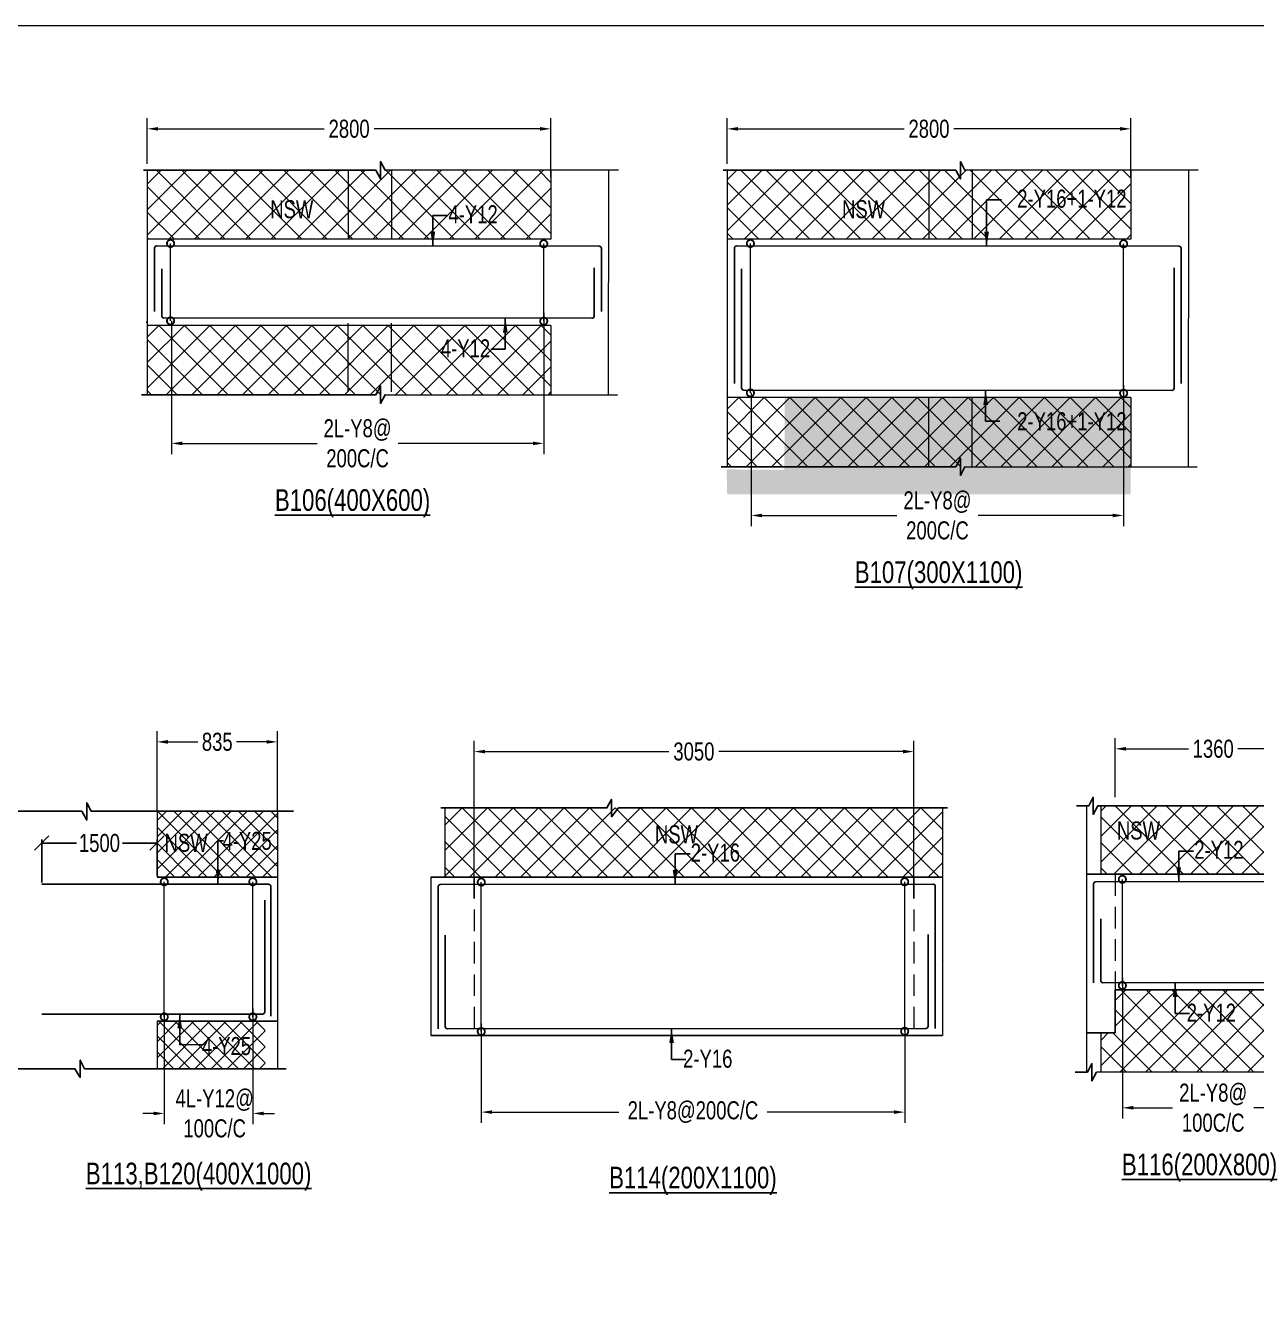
# Model space of a CAD drawing. Header units: millimetres. Extents: x -9667 to 132562, y -132456 to -91255.
# Drawn here: x 106827 to 115367, y -100625 to -91762 of the extents above; entities that cross this region are included whole.
import ezdxf

# ---------------------------------------------------------------- set-up
doc = ezdxf.new("R2010")
doc.units = ezdxf.units.MM
doc.header["$LTSCALE"] = 100
doc.header["$MEASUREMENT"] = 0
doc.linetypes.add('CONTINU', pattern=[0])
doc.linetypes.add('HIDDEN', pattern=[0.375, 0.25, -0.125])
doc.layers.get('Defpoints').update_dxf_attribs({"color": 1, "lineweight": 0})
for name, color, linetype in [('-S-BMNO', 1, 'Continuous'), ('-S-MISC', 8, 'Continuous'), ('-STR-BEAM', 7, 'CONTINU'), ('-STR-REINF', 3, 'Continuous')]:
    doc.layers.add(name, color=color, linetype=linetype)
for name, color, linetype, lineweight in [('-S-STIRRUPS DIM', 6, 'Continuous', 9), ('-S-STIRUP', 11, 'Continuous', 9), ('-S-TEXT', 6, 'Continuous', 0), ('-STR-COLUMN', 5, 'HIDDEN', 13), ('S-COL HATCH', 9, 'Continuous', 0), ('SLAB LINE', 254, 'HIDDEN', 20)]:
    doc.layers.add(name, color=color, linetype=linetype, lineweight=lineweight)
doc.styles.add('BEAM-LS', font='romans.shx', dxfattribs={"width": 0.8})
doc.styles.add('SOBHA', font='swisscl.ttf', dxfattribs={"width": 0.9})
doc.styles.add('sobha.sed', font='swisscl.ttf')
doc.dimstyles.new('S-50', dxfattribs={"dimscale": 50, "dimtxt": 2.5, "dimasz": 2, "dimexe": 0.5, "dimexo": 0.25, "dimgap": 0.25, "dimtad": 0, "dimdec": 0, "dimrnd": 0.0005, "dimzin": 0, "dimdsep": 46, "dimtxsty": 'sobha.sed', "dimblk": 'OBLIQUE', "dimcen": 0.09, "dimclrd": 8, "dimclre": 8, "dimclrt": 6, "dimadec": 0, "dimazin": 0, "dimtfac": 1, "dimtdec": 0, "dimtofl": 0, "dimtmove": 2, "dimatfit": 3, "dimfxl": 0.18, "dimtolj": 1, "dimtzin": 0, "dimlwd": -1, "dimlwe": -1, "dimarcsym": 0})
doc.dimstyles.new('S-DIM50', dxfattribs={"dimscale": 50, "dimtxt": 2.5, "dimasz": 1.5, "dimexe": 1.5, "dimexo": 1, "dimgap": 0.5, "dimtad": 0, "dimdec": 0, "dimzin": 0, "dimdsep": 46, "dimtxsty": 'SOBHA', "dimcen": 0.09, "dimclrd": 256, "dimclre": 256, "dimclrt": 6, "dimadec": 5, "dimazin": 0, "dimtfac": 1, "dimtdec": 0, "dimtofl": 0, "dimtmove": 0, "dimatfit": 3, "dimfxl": 0.18, "dimtolj": 1, "dimtzin": 0, "dimlwd": -1, "dimlwe": -1, "dimarcsym": 0})
doc.dimstyles.new('STIRUP', dxfattribs={"dimscale": 50, "dimtxt": 2.5, "dimasz": 2.2, "dimexe": 0, "dimexo": 0, "dimgap": 0.5, "dimtad": 0, "dimdec": 0, "dimzin": 0, "dimdsep": 46, "dimtxsty": 'BEAM-LS', "dimblk": 'DOTSMALL', "dimcen": 0.09, "dimclrd": 256, "dimclre": 256, "dimclrt": 256, "dimadec": 5, "dimazin": 0, "dimtfac": 1, "dimtdec": 0, "dimtofl": 0, "dimtmove": 0, "dimatfit": 3, "dimldrblk": 'DOTSMALL', "dimfxl": 0, "dimfxlon": 1, "dimtolj": 1, "dimtzin": 0, "dimlwd": -1, "dimlwe": -1, "dimarcsym": 0})

# ---------------------------------------------------------------- blocks, each defined once
blk = doc.blocks.new('_Oblique')
at = {"color": 0, "linetype": 'ByBlock', "lineweight": -2}
blk.add_line((-0.5, -0.5), (0.5, 0.5), dxfattribs=at)
blk = doc.blocks.new('*D319')
at = {"layer": '-S-MISC', "color": 8, "transparency": 16777216}
for p, q in [((106939.6, -97705.2), (106939.6, -97407.1)), ((106939.6, -97432.1), (107180.4, -97432.1)), ((107740, -97432.1), (107499.2, -97432.1)), ((107740, -97655.2), (107740, -97407.1))]:
    blk.add_line(p, q, dxfattribs=at)
at = {"layer": 'Defpoints', "color": 0, "transparency": 16777216}
for p in [(106939.6, -97432.1), (107740, -97667.7, 0), (106939.6, -97717.7, 0)]:
    blk.add_point(p, dxfattribs=at)
at = {"layer": '-S-MISC', "color": 8, "transparency": 16777216, "xscale": 100, "yscale": 100, "zscale": 100, "rotation": 180}
blk.add_blockref('_Oblique', (106939.6, -97432.1), dxfattribs=at)
at = {"layer": '-S-MISC', "color": 8, "transparency": 16777216, "xscale": 100, "yscale": 100, "zscale": 100}
blk.add_blockref('_Oblique', (107740, -97432.1), dxfattribs=at)
at = {"layer": '-S-MISC', "color": 6, "transparency": 16777216, "insert": (107339.8, -97432.1), "char_height": 125, "attachment_point": 5, "style": 'sobha.sed'}
blk.add_mtext('\\A1;1500', dxfattribs=at)
blk = doc.blocks.new('*D320')
at = {"layer": '-S-STIRRUPS DIM', "color": 251, "transparency": 16777216}
for p, q in [((107790, -98625.7), (107790, -99382.4)), ((108404.1, -98580.5), (108404.1, -99382.4)), ((107715, -99307.4), (107640, -99307.4)), ((108479.1, -99307.4), (108554.1, -99307.4))]:
    blk.add_line(p, q, dxfattribs=at)
for points in [[(107715, -99294.9), (107715, -99319.9), (107790, -99307.4)], [(108479.1, -99294.9), (108479.1, -99319.9), (108404.1, -99307.4)]]:
    blk.add_solid(points, dxfattribs=at)
at = {"layer": 'Defpoints', "color": 0, "transparency": 16777216}
for p in [(107790, -98625.7, 0), (108404.1, -98580.5, 178586.6), (107790, -99307.4)]:
    blk.add_point(p, dxfattribs=at)
at = {"layer": '-S-STIRRUPS DIM', "color": 6, "transparency": 16777216, "insert": (108139.1, -99307.4), "char_height": 125, "attachment_point": 5, "style": 'sobha.sed'}
blk.add_mtext('\\A1;4L-Y12@\\P100C/C', dxfattribs=at)
blk = doc.blocks.new('_DotSmall')
at = {"color": 0, "linetype": 'ByBlock', "const_width": 0.5}
blk.add_lwpolyline([(-0.0625, 0, 1), (0.0625, 0, 1)], format="xyb", close=True, dxfattribs=at)
blk = doc.blocks.new('*D321')
at = {"layer": '-S-STIRUP', "ltscale": 100, "transparency": 16777216}
blk.add_line((108404.1, -98637.4), (108404.1, -97700.7), dxfattribs=at)
at = {"layer": 'Defpoints', "color": 0, "linetype": 'CONTINU', "ltscale": 100, "transparency": 16777216}
for p in [(108404.1, -97700.7), (108404.1, -97700.7), (108404.1, -98637.4, 0)]:
    blk.add_point(p, dxfattribs=at)
at = {"layer": '-S-STIRUP', "linetype": 'CONTINU', "ltscale": 100, "transparency": 16777216, "xscale": 100, "yscale": 100, "zscale": 100}
for p, rotation in [((108404.1, -97700.7), 90), ((108404.1, -98637.4), 270)]:
    blk.add_blockref('_DotSmall', p, dxfattribs=dict(at, rotation=rotation))
blk = doc.blocks.new('*D322')
at = {"layer": '-S-STIRUP', "ltscale": 100, "transparency": 16777216}
blk.add_line((107789.5, -98637.4), (107789.5, -97700.7), dxfattribs=at)
at = {"layer": 'Defpoints', "color": 0, "linetype": 'CONTINU', "ltscale": 100, "transparency": 16777216}
for p in [(107789.5, -97700.7), (107789.5, -97700.7), (107789.5, -98637.4, 0)]:
    blk.add_point(p, dxfattribs=at)
at = {"layer": '-S-STIRUP', "linetype": 'CONTINU', "ltscale": 100, "transparency": 16777216, "xscale": 100, "yscale": 100, "zscale": 100}
for p, rotation in [((107789.5, -97700.7), 90), ((107789.5, -98637.4), 270)]:
    blk.add_blockref('_DotSmall', p, dxfattribs=dict(at, rotation=rotation))
blk = doc.blocks.new('*D323')
at = {"layer": '-S-STIRRUPS DIM', "color": 251, "transparency": 16777216}
for p, q in [((107740, -97211.9), (107740, -96655.3)), ((108574.2, -97210.5), (108574.2, -96655.3)), ((107815, -96730.3), (108022.9, -96730.3)), ((108499.2, -96730.3), (108291.3, -96730.3))]:
    blk.add_line(p, q, dxfattribs=at)
for points in [[(107815, -96717.8), (107815, -96742.8), (107740, -96730.3)], [(108499.2, -96717.8), (108499.2, -96742.8), (108574.2, -96730.3)]]:
    blk.add_solid(points, dxfattribs=at)
at = {"layer": 'Defpoints', "color": 0, "transparency": 16777216}
for p in [(107740, -96730.3), (107740, -97211.9, 0), (108574.2, -97210.5, 0)]:
    blk.add_point(p, dxfattribs=at)
at = {"layer": '-S-STIRRUPS DIM', "color": 6, "transparency": 16777216, "insert": (108157.1, -96730.3), "char_height": 125, "attachment_point": 5, "style": 'sobha.sed'}
blk.add_mtext('\\A1;835', dxfattribs=at)
blk = doc.blocks.new('*D324')
at = {"layer": '-S-STIRRUPS DIM', "color": 251, "transparency": 16777216}
for p, q in [((109988.8, -98682.6), (109988.8, -99373.2)), ((112926.3, -98725.7), (112926.3, -99373.2)), ((110063.8, -99298.2), (110943.6, -99298.2)), ((112851.3, -99298.2), (111971.6, -99298.2))]:
    blk.add_line(p, q, dxfattribs=at)
for points in [[(110063.8, -99285.7), (110063.8, -99310.7), (109988.8, -99298.2)], [(112851.3, -99285.7), (112851.3, -99310.7), (112926.3, -99298.2)]]:
    blk.add_solid(points, dxfattribs=at)
at = {"layer": 'Defpoints', "color": 0, "transparency": 16777216}
for p in [(109988.8, -98682.6, 178586.6), (112926.3, -98725.7, 0), (112926.3, -99298.2)]:
    blk.add_point(p, dxfattribs=at)
at = {"layer": '-S-STIRRUPS DIM', "color": 6, "transparency": 16777216, "insert": (111457.6, -99298.2), "char_height": 125, "attachment_point": 5, "style": 'sobha.sed'}
blk.add_mtext('\\A1;2L-Y8@200C/C', dxfattribs=at)
blk = doc.blocks.new('*D325')
at = {"layer": '-S-STIRUP', "ltscale": 100, "transparency": 16777216}
blk.add_line((109988.8, -98739.5), (109988.8, -97702.8), dxfattribs=at)
at = {"layer": 'Defpoints', "color": 0, "linetype": 'CONTINU', "ltscale": 100, "transparency": 16777216}
for p in [(109988.8, -97702.8), (109988.8, -97702.8), (109988.8, -98739.5)]:
    blk.add_point(p, dxfattribs=at)
at = {"layer": '-S-STIRUP', "linetype": 'CONTINU', "ltscale": 100, "transparency": 16777216, "xscale": 100, "yscale": 100, "zscale": 100}
for p, rotation in [((109988.8, -97702.8), 90), ((109988.8, -98739.5), 270)]:
    blk.add_blockref('_DotSmall', p, dxfattribs=dict(at, rotation=rotation))
blk = doc.blocks.new('*D326')
at = {"layer": '-S-STIRUP', "ltscale": 100, "transparency": 16777216}
blk.add_line((112926.3, -98737.4), (112926.3, -97700.7), dxfattribs=at)
at = {"layer": 'Defpoints', "color": 0, "linetype": 'CONTINU', "ltscale": 100, "transparency": 16777216}
for p in [(112926.3, -97700.7), (112926.3, -97700.7), (112926.3, -98737.4)]:
    blk.add_point(p, dxfattribs=at)
at = {"layer": '-S-STIRUP', "linetype": 'CONTINU', "ltscale": 100, "transparency": 16777216, "xscale": 100, "yscale": 100, "zscale": 100}
for p, rotation in [((112926.3, -97700.7), 90), ((112926.3, -98737.4), 270)]:
    blk.add_blockref('_DotSmall', p, dxfattribs=dict(at, rotation=rotation))
blk = doc.blocks.new('*D327')
at = {"layer": '-S-STIRRUPS DIM', "color": 251, "transparency": 16777216}
for p, q in [((109939.2, -97817.7), (109939.2, -96722.6)), ((112989, -97817.7), (112989, -96722.6)), ((110014.2, -96797.6), (111290.7, -96797.6)), ((112914, -96797.6), (111637.5, -96797.6))]:
    blk.add_line(p, q, dxfattribs=at)
for points in [[(110014.2, -96785.1), (110014.2, -96810.1), (109939.2, -96797.6)], [(112914, -96785.1), (112914, -96810.1), (112989, -96797.6)]]:
    blk.add_solid(points, dxfattribs=at)
at = {"layer": 'Defpoints', "color": 0, "transparency": 16777216}
for p in [(112989, -96797.6), (109939.2, -97817.7, 0), (112989, -97817.7, 0)]:
    blk.add_point(p, dxfattribs=at)
at = {"layer": '-S-STIRRUPS DIM', "color": 6, "transparency": 16777216, "insert": (111464.1, -96797.6), "char_height": 125, "attachment_point": 5, "style": 'sobha.sed'}
blk.add_mtext('\\A1;3050', dxfattribs=at)
blk = doc.blocks.new('*D273')
at = {"layer": '-S-STIRRUPS DIM', "color": 251, "transparency": 16777216}
for p, q in [((114445.2, -94255.4), (114445.2, -95235)), ((111862.3, -94310.4), (111862.3, -95235)), ((111937.3, -95160), (112872.3, -95160)), ((114370.2, -95160), (113435.2, -95160))]:
    blk.add_line(p, q, dxfattribs=at)
for points in [[(111937.3, -95147.5), (111937.3, -95172.5), (111862.3, -95160)], [(114370.2, -95147.5), (114370.2, -95172.5), (114445.2, -95160)]]:
    blk.add_solid(points, dxfattribs=at)
at = {"layer": 'Defpoints', "color": 0, "transparency": 16777216}
for p in [(114445.2, -94255.4, 178586.6), (111862.3, -94310.4, 0), (111862.3, -95160)]:
    blk.add_point(p, dxfattribs=at)
at = {"layer": '-S-STIRRUPS DIM', "color": 6, "transparency": 16777216, "insert": (113153.7, -95160), "char_height": 125, "attachment_point": 5, "style": 'sobha.sed'}
blk.add_mtext('\\A1;2L-Y8@\\P200C/C', dxfattribs=at)
blk = doc.blocks.new('*D274')
at = {"layer": '-S-STIRUP', "ltscale": 100, "transparency": 16777216}
blk.add_line((114445.2, -94312.3), (114445.2, -93275.6), dxfattribs=at)
at = {"layer": 'Defpoints', "color": 0, "linetype": 'CONTINU', "ltscale": 100, "transparency": 16777216}
for p in [(114445.2, -93275.6), (114445.2, -93275.6), (114445.2, -94312.3)]:
    blk.add_point(p, dxfattribs=at)
at = {"layer": '-S-STIRUP', "linetype": 'CONTINU', "ltscale": 100, "transparency": 16777216, "xscale": 100, "yscale": 100, "zscale": 100}
for p, rotation in [((114445.2, -93275.6), 90), ((114445.2, -94312.3), 270)]:
    blk.add_blockref('_DotSmall', p, dxfattribs=dict(at, rotation=rotation))
blk = doc.blocks.new('*D275')
at = {"layer": '-S-STIRUP', "ltscale": 100, "transparency": 16777216}
blk.add_line((111856.1, -94310.2), (111856.1, -93273.5), dxfattribs=at)
at = {"layer": 'Defpoints', "color": 0, "linetype": 'CONTINU', "ltscale": 100, "transparency": 16777216}
for p in [(111856.1, -93273.5), (111856.1, -93273.5), (111856.1, -94310.2)]:
    blk.add_point(p, dxfattribs=at)
at = {"layer": '-S-STIRUP', "linetype": 'CONTINU', "ltscale": 100, "transparency": 16777216, "xscale": 100, "yscale": 100, "zscale": 100}
for p, rotation in [((111856.1, -93273.5), 90), ((111856.1, -94310.2), 270)]:
    blk.add_blockref('_DotSmall', p, dxfattribs=dict(at, rotation=rotation))
blk = doc.blocks.new('*D276')
at = {"layer": '-S-STIRRUPS DIM', "color": 251, "transparency": 16777216}
for p, q in [((111695.1, -92722), (111695.1, -92403.4)), ((114495, -92813.6), (114495, -92403.4)), ((111770.1, -92478.4), (112921.7, -92478.4)), ((114420, -92478.4), (113268.3, -92478.4))]:
    blk.add_line(p, q, dxfattribs=at)
for points in [[(111770.1, -92465.9), (111770.1, -92490.9), (111695.1, -92478.4)], [(114420, -92465.9), (114420, -92490.9), (114495, -92478.4)]]:
    blk.add_solid(points, dxfattribs=at)
at = {"layer": 'Defpoints', "color": 0, "transparency": 16777216}
for p in [(111695.1, -92478.4), (111695.1, -92722, 0), (114495, -92813.6, 0)]:
    blk.add_point(p, dxfattribs=at)
at = {"layer": '-S-STIRRUPS DIM', "color": 6, "transparency": 16777216, "insert": (113095, -92478.4), "char_height": 125, "attachment_point": 5, "style": 'sobha.sed'}
blk.add_mtext('\\A1;2800', dxfattribs=at)
blk = doc.blocks.new('*D277')
at = {"layer": '-S-STIRRUPS DIM', "color": 251, "transparency": 16777216}
for p, q in [((110422.2, -93755.4), (110422.2, -94735)), ((107839.3, -93810.4), (107839.3, -94735)), ((107914.3, -94660), (108849.3, -94660)), ((110347.2, -94660), (109412.2, -94660))]:
    blk.add_line(p, q, dxfattribs=at)
for points in [[(107914.3, -94647.5), (107914.3, -94672.5), (107839.3, -94660)], [(110347.2, -94647.5), (110347.2, -94672.5), (110422.2, -94660)]]:
    blk.add_solid(points, dxfattribs=at)
at = {"layer": 'Defpoints', "color": 0, "transparency": 16777216}
for p in [(110422.2, -93755.4, 178586.6), (107839.3, -93810.4, 0), (107839.3, -94660)]:
    blk.add_point(p, dxfattribs=at)
at = {"layer": '-S-STIRRUPS DIM', "color": 6, "transparency": 16777216, "insert": (109130.7, -94660), "char_height": 125, "attachment_point": 5, "style": 'sobha.sed'}
blk.add_mtext('\\A1;2L-Y8@\\P200C/C', dxfattribs=at)
blk = doc.blocks.new('*D278')
at = {"layer": '-S-STIRUP', "ltscale": 100, "transparency": 16777216}
blk.add_line((110422.2, -93812.3), (110422.2, -93275.6), dxfattribs=at)
at = {"layer": 'Defpoints', "color": 0, "linetype": 'CONTINU', "ltscale": 100, "transparency": 16777216}
for p in [(110422.2, -93275.6), (110422.2, -93275.6), (110422.2, -93812.3)]:
    blk.add_point(p, dxfattribs=at)
at = {"layer": '-S-STIRUP', "linetype": 'CONTINU', "ltscale": 100, "transparency": 16777216, "xscale": 100, "yscale": 100, "zscale": 100}
for p, rotation in [((110422.2, -93275.6), 90), ((110422.2, -93812.3), 270)]:
    blk.add_blockref('_DotSmall', p, dxfattribs=dict(at, rotation=rotation))
blk = doc.blocks.new('*D279')
at = {"layer": '-S-STIRUP', "ltscale": 100, "transparency": 16777216}
blk.add_line((107833.1, -93810.2), (107833.1, -93273.5), dxfattribs=at)
at = {"layer": 'Defpoints', "color": 0, "linetype": 'CONTINU', "ltscale": 100, "transparency": 16777216}
for p in [(107833.1, -93273.5), (107833.1, -93273.5), (107833.1, -93810.2)]:
    blk.add_point(p, dxfattribs=at)
at = {"layer": '-S-STIRUP', "linetype": 'CONTINU', "ltscale": 100, "transparency": 16777216, "xscale": 100, "yscale": 100, "zscale": 100}
for p, rotation in [((107833.1, -93273.5), 90), ((107833.1, -93810.2), 270)]:
    blk.add_blockref('_DotSmall', p, dxfattribs=dict(at, rotation=rotation))
blk = doc.blocks.new('*D280')
at = {"layer": '-S-STIRRUPS DIM', "color": 251, "transparency": 16777216}
for p, q in [((107672.1, -92722), (107672.1, -92403.4)), ((110472, -92813.6), (110472, -92403.4)), ((107747.1, -92478.4), (108898.7, -92478.4)), ((110397, -92478.4), (109245.3, -92478.4))]:
    blk.add_line(p, q, dxfattribs=at)
for points in [[(107747.1, -92465.9), (107747.1, -92490.9), (107672.1, -92478.4)], [(110397, -92465.9), (110397, -92490.9), (110472, -92478.4)]]:
    blk.add_solid(points, dxfattribs=at)
at = {"layer": 'Defpoints', "color": 0, "transparency": 16777216}
for p in [(107672.1, -92478.4), (107672.1, -92722, 0), (110472, -92813.6, 0)]:
    blk.add_point(p, dxfattribs=at)
at = {"layer": '-S-STIRRUPS DIM', "color": 6, "transparency": 16777216, "insert": (109072, -92478.4), "char_height": 125, "attachment_point": 5, "style": 'sobha.sed'}
blk.add_mtext('\\A1;2800', dxfattribs=at)
blk = doc.blocks.new('*D261')
at = {"layer": '-S-STIRRUPS DIM', "color": 251, "transparency": 16777216}
for p, q in [((114436.6, -98363.5), (114436.6, -99343.1)), ((115696.7, -98406.6), (115696.7, -99343.1)), ((114511.6, -99268.1), (114785.2, -99268.1)), ((115621.7, -99268.1), (115348.1, -99268.1))]:
    blk.add_line(p, q, dxfattribs=at)
for points in [[(114511.6, -99255.6), (114511.6, -99280.6), (114436.6, -99268.1)], [(115621.7, -99255.6), (115621.7, -99280.6), (115696.7, -99268.1)]]:
    blk.add_solid(points, dxfattribs=at)
at = {"layer": 'Defpoints', "color": 0, "transparency": 16777216}
for p in [(114436.6, -98363.5, 178586.6), (115696.7, -98406.6, 0), (115696.7, -99268.1)]:
    blk.add_point(p, dxfattribs=at)
at = {"layer": '-S-STIRRUPS DIM', "color": 6, "transparency": 16777216, "insert": (115066.7, -99268.1), "char_height": 125, "attachment_point": 5, "style": 'sobha.sed'}
blk.add_mtext('\\A1;2L-Y8@\\P100C/C', dxfattribs=at)
blk = doc.blocks.new('*D262')
at = {"layer": '-S-STIRUP', "ltscale": 100, "transparency": 16777216}
blk.add_line((114436.6, -98420.4), (114436.6, -97683.7), dxfattribs=at)
at = {"layer": 'Defpoints', "color": 0, "linetype": 'CONTINU', "ltscale": 100, "transparency": 16777216}
for p in [(114436.6, -97683.7), (114436.6, -97683.7), (114436.6, -98420.4)]:
    blk.add_point(p, dxfattribs=at)
at = {"layer": '-S-STIRUP', "linetype": 'CONTINU', "ltscale": 100, "transparency": 16777216, "xscale": 100, "yscale": 100, "zscale": 100}
for p, rotation in [((114436.6, -97683.7), 90), ((114436.6, -98420.4), 270)]:
    blk.add_blockref('_DotSmall', p, dxfattribs=dict(at, rotation=rotation))
blk = doc.blocks.new('*D264')
at = {"layer": '-S-STIRRUPS DIM', "color": 251, "transparency": 16777216}
for p, q in [((114386.7, -97113.7), (114386.7, -96703.5)), ((114461.7, -96778.5), (114894.8, -96778.5)), ((115671.7, -96778.5), (115238.7, -96778.5)), ((115746.7, -97022.1), (115746.7, -96703.5))]:
    blk.add_line(p, q, dxfattribs=at)
for points in [[(114461.7, -96766), (114461.7, -96791), (114386.7, -96778.5)], [(115671.7, -96766), (115671.7, -96791), (115746.7, -96778.5)]]:
    blk.add_solid(points, dxfattribs=at)
at = {"layer": 'Defpoints', "color": 0, "transparency": 16777216}
for p in [(115746.7, -96778.5), (115746.7, -97022.1, 0), (114386.7, -97113.7, 0)]:
    blk.add_point(p, dxfattribs=at)
at = {"layer": '-S-STIRRUPS DIM', "color": 6, "transparency": 16777216, "insert": (115066.7, -96778.5), "char_height": 125, "attachment_point": 5, "style": 'sobha.sed'}
blk.add_mtext('\\A1;1360', dxfattribs=at)

msp = doc.modelspace()

# ---------------------------------------------------------------- hatches: boundary and pattern name
h = msp.add_hatch(color=8)
h.dxf.hatch_style = 1
edge = h.paths.add_edge_path()
edge.add_line((111695, -94840.6), (112091.6, -94843.4))
edge.add_line((112091.6, -94843.4), (112094.4, -94340.8))
edge.add_line((112094.4, -94340.8), (114495, -94343.6))
edge.add_line((114495, -94343.6), (114495, -95013.9))
edge.add_line((114495, -95013.9), (111695, -95012.6))
edge.add_line((111695, -95012.6), (111690.8, -94840.5))
at = {"layer": 'S-COL HATCH'}
h = msp.add_hatch(dxfattribs=at)
h.set_pattern_fill('ANSI37', color=252, scale=1000)
h.set_pattern_definition([(45, (283468.48, 13283.93), (-88.38835, 88.38835), []), (135, (283468.48, 13283.93), (-88.38835, -88.38835), [])])
h.paths.add_polyline_path([(107672, -93842.6), (110472, -93842.6), (110472, -94322.6), (107672, -94322.6)])
h.paths.add_polyline_path([(110472, -93242.6), (107672.1, -93242.6), (107672.1, -92765.3), (110472, -92765.3)])
h = msp.add_hatch(dxfattribs=at)
h.set_pattern_fill('ANSI37', color=252, scale=1000)
h.set_pattern_definition([(45, (287491.48, 12783.93), (-88.38835, 88.38835), []), (135, (287491.48, 12783.93), (-88.38835, -88.38835), [])])
h.paths.add_polyline_path([(111695, -94342.6), (114495, -94342.6), (114495, -94822.6), (111695, -94822.6)])
h.paths.add_polyline_path([(114495.4, -93241.6), (111695.4, -93241.6), (111695.1, -92765.3), (114495, -92765.3)])
h = msp.add_hatch(dxfattribs=at)
h.set_pattern_fill('ANSI37', color=252, scale=25)
h.set_pattern_definition([(45, (25828.556, 8948.85), (-56.1266, 56.1266), []), (135, (25828.556, 8948.85), (-56.1266, -56.1266), [])])
h.paths.add_polyline_path([(107740, -97667.7), (108574.2, -97667.7), (108574.2, -97211.9), (107740, -97211.9)])
h = msp.add_hatch(dxfattribs=at)
h.set_pattern_fill('ANSI37', color=252, scale=1000)
h.set_pattern_definition([(45, (305194.93, 15948.9), (-88.38835, 88.38835), []), (135, (305194.93, 15948.9), (-88.38835, -88.38835), [])])
h.paths.add_polyline_path([(109739.4, -97667.7), (113189, -97667.7), (113189, -97188.6), (109739.4, -97188.6)])
h.paths.add_polyline_path([(109739.4, -97667.7), (111779.3, -97667.7)], flags=0)
h = msp.add_hatch(dxfattribs=at)
h.set_pattern_fill('ANSI37', color=252, scale=1000)
h.set_pattern_definition([(45, (383408.73, 103852.9), (-88.388348, 88.388348), []), (135, (383408.73, 103852.9), (-88.388348, -88.388348), [])])
h.paths.add_polyline_path([(115786.8, -97173.4), (114286.8, -97173.4), (114286.8, -97648.6), (115786.8, -97648.6)])
h.paths.add_polyline_path([(114386.7, -98450.7), (114386.7, -98748.6), (114286.7, -98748.6), (114286.8, -99021.6), (115787.4, -99019.8), (115786.8, -98450.7)])
h.paths.add_polyline_path([(114366.4, -97442.8), (114731.8, -97442.8), (114731.8, -97247.5), (114366.4, -97247.5)], flags=24)
h.paths.add_polyline_path([(114896, -97612.4), (115328.7, -97612.4), (115328.7, -97348.8), (114896, -97348.8)], flags=24)
h.paths.add_polyline_path([(114843.1, -98742), (115275.8, -98742), (115275.8, -98478.4), (114843.1, -98478.4)], flags=24)
h = msp.add_hatch(dxfattribs=at)
h.set_pattern_fill('ANSI37', color=252, scale=25)
h.set_pattern_definition([(45, (54777.19, -21446.855), (-56.1266, 56.1266), []), (135, (54777.19, -21446.855), (-56.1266, -56.1266), [])])
h.paths.add_polyline_path([(107740, -98997.3), (108490, -98997.3), (108490, -98667.7), (107740, -98667.7)])

# ---------------------------------------------------------------- linework, layer by layer
at = {"layer": '-S-MISC', "linetype": 'ByBlock', "ltscale": 1000, "elevation": 0}
for points in [[(110940.2, -92763.5), (109321.5, -92765.3), (109290.6, -92705.7), (109290.6, -92825.8), (109257.8, -92765.3), (107645.2, -92765.3)], [(114963.2, -92763.5), (113344.5, -92765.3), (113313.6, -92705.7), (113313.6, -92825.8), (113280.8, -92765.3), (111668.2, -92765.3)], [(110933.2, -94324.4), (109321.5, -94322.6), (109290.6, -94382.3), (109290.6, -94262.1), (109257.8, -94322.6), (107631.2, -94322.6)], [(114956.2, -94824.4), (113344.5, -94822.6), (113313.6, -94882.3), (113313.6, -94762.1), (113280.8, -94822.6), (111654.2, -94822.6)], [(109709, -97188.6), (110861.1, -97188.6), (110891.9, -97128.9), (110891.9, -97249.1), (110941.8, -97188.6), (113223, -97188.6)], [(114117.5, -97173.4), (114203.2, -97173.4), (114234.1, -97113.8), (114234.1, -97233.9), (114267, -97173.4), (115977.7, -97173.4)], [(108686.9, -97211.9), (107282.8, -97211.9), (107252, -97152.3), (107252, -97272.5), (107217.6, -97211.9), (106648.7, -97211.9)], [(108634.3, -98997.3), (107237.2, -98997.3), (107206.3, -98937.7), (107206.3, -99057.8), (107169.6, -98997.3), (106563.7, -98997.3)], [(114108.5, -99021.6), (114194.2, -99021.6), (114225.1, -98961.9), (114225.1, -99082.1), (114258, -99021.6), (116011.7, -99019.5)]]:
    msp.add_lwpolyline(points, dxfattribs=at)
at = {"layer": '-STR-BEAM'}
for p, q in [((107672, -93240.5, 0), (110472, -93242.6, 0)), ((111695, -93240.5, 0), (114495, -93242.6, 0)), ((107671.6, -93840.5, 0), (110471.6, -93842.6, 0)), ((111694.6, -94340.5, 0), (114494.6, -94342.6, 0)), ((107740, -97667.7, 0), (108574.2, -97667.7, 0)), ((113189, -97667.7, 0), (109639, -97667.7, 0)), ((115946.7, -97648.6, 0), (114186.7, -97648.6, 0)), ((115946.7, -98450.7, 0), (114386.7, -98450.7, 0)), ((114386.7, -98450.7, 0), (114386.7, -98748.6, 0)), ((107740, -98667.7, 0), (108574.2, -98667.7, 0)), ((113189, -98767.7, 0), (109639, -98767.7, 0)), ((114386.7, -98748.6, 0), (114186.7, -98748.6, 0))]:
    msp.add_line(p, q, dxfattribs=at)
at = {"layer": '-STR-COLUMN', "linetype": 'Continuous', "ltscale": 10}
for p, q in [((107672, -92761.2, 0), (107672, -94322.6, 0)), ((109065.8, -92765.3, 0), (109065.8, -93241.6, 0)), ((109365.8, -92765.3, 0), (109365.8, -93241.8, 0)), ((110472, -92763.5, 0), (110472, -93242.6, 0)), ((110872, -92763.5, 0), (110870.2, -94324.4, 0)), ((111695, -92761.2, 0), (111695, -94822.6, 0)), ((113095, -92765.3, 0), (113095, -93241.6, 0)), ((113395, -92765.3, 0), (113395, -93241.8, 0)), ((114495, -92763.5, 0), (114495, -93242.6, 0)), ((114895, -92763.5, 0), (114893.2, -94824.4, 0)), ((109065.2, -94302.4, 0), (109065.2, -93826.1, 0)), ((109365.2, -94302.4, 0), (109365.2, -93825.9, 0)), ((110472, -93842.6, 0), (110471.4, -94324, 0)), ((113095, -94822.6, 0), (113095, -94346.4, 0)), ((113395, -94822.7, 0), (113395, -94346.1, 0)), ((114495, -94342.6, 0), (114494.4, -94824, 0)), ((107740, -97211.9, 0), (107740, -97495.1, 0)), ((108574.2, -97211.9, 0), (108574.2, -98997.3, 0)), ((109739.4, -97667.7, 0), (109739.4, -97188.6, 0)), ((113189, -97188.6, 0), (113189, -98767.7, 0)), ((114186.7, -97171.6, 0), (114186.7, -99021.6, 0)), ((114286.8, -97171.6, 0), (114286.8, -97648.6, 0)), ((107740, -97495.1, 0), (107740, -97667.7, 0)), ((109639, -97667.7, 0), (109639, -98767.7, 0)), ((107740, -98667.7, 0), (107740, -98997.3, 0)), ((114286.7, -98748.6, 0), (114286.8, -99021, 0))]:
    msp.add_line(p, q, dxfattribs=at)
at = {"layer": '-STR-REINF', "ltscale": 10}
for p, q in [((107722, -93305.3, 0), (107722, -93745.1, 0)), ((107737, -93290.3, 0), (110807, -93292.6, 0)), ((110822, -93307.6, 0), (110822, -93745.1, 0)), ((111745, -93305.3, 0), (111745, -94245.1, 0)), ((111760, -93290.3, 0), (114830, -93292.6, 0)), ((114845, -93307.6, 0), (114845, -94245.1, 0)), ((107772, -93449.1, 0), (107772, -93775.3, 0)), ((110772, -93442.1, 0), (110772, -93777.6, 0)), ((111795, -93449.1, 0), (111795, -94275.3, 0)), ((114795, -93442.1, 0), (114795, -94277.6, 0)), ((107664.8, -93820.3, 0), (107665.3, -93820.3, 0)), ((110757, -93792.6, 0), (107787, -93790.3, 0)), ((114780, -94292.6, 0), (111810, -94290.3, 0)), ((111687.8, -94320.3, 0), (111688.3, -94320.3, 0)), ((106939.6, -97717.7, 0), (108513.1, -97717.7, 0)), ((108528.1, -98633.4, 0), (108528.1, -97732.7, 0)), ((109689, -97734.8, 0), (109689, -98720.4, 0)), ((113124, -97717.4, 0), (109704, -97719.8, 0)), ((113139, -97732.4, 0), (113139, -98718.1, 0)), ((114236.7, -97715.7, 0), (114236.7, -98401.4, 0)), ((115881.7, -97698.4, 0), (114251.7, -97700.7, 0)), ((108486.3, -98602.7, 0), (108486.3, -97828.5, 0)), ((114286.7, -97956.7, 0), (114286.7, -98385.7, 0)), ((109739, -98069.8, 0), (109739, -98704.8, 0)), ((113089, -98067.4, 0), (113089, -98702.4, 0)), ((113196.2, -98247.4, 0), (113195.7, -98247.4, 0)), ((113196.2, -98447.4, 0), (113195.7, -98447.4, 0)), ((114301.7, -98400.7, 0), (115831.7, -98398.4, 0)), ((108471.3, -98617.7, 0), (106939.6, -98617.7, 0)), ((109754, -98719.8, 0), (113074, -98717.4, 0))]:
    msp.add_line(p, q, dxfattribs=at)
for centre, start, end in [((107737, -93305.3, 0), 90, 180), ((110807, -93307.6, 0), 0, 90), ((111760, -93305.3, 0), 90, 180), ((114830, -93307.6, 0), 0, 90), ((107787, -93775.3, 0), 180, 270), ((110757, -93777.6, 0), 270, 0), ((111810, -94275.3, 0), 180, 270), ((114780, -94277.6, 0), 270, 0), ((108513.1, -97732.7, 0), 0, 90), ((109704, -97734.8, 0), 90, 180), ((113124, -97732.4, 0), 0, 90), ((114251.7, -97715.7, 0), 90, 180), ((114301.7, -98385.7, 0), 180, 270), ((109754, -98704.8, 0), 180, 270), ((113074, -98702.4, 0), 270, 0)]:
    msp.add_arc(centre, 15, start, end, dxfattribs=at)
at = {"layer": '-STR-REINF', "ltscale": 10, "extrusion": (-7.72458e-08, 0, 1)}
msp.add_arc((108471.3, -98602.7, 0), 15, 270, 0, dxfattribs=at)
at = {"layer": 'Defpoints'}
msp.add_lwpolyline([(82583.5, -91762), (117294.3, -91762), (117294.3, -118989.9), (82583.5, -118989.9)], close=True, dxfattribs=at)
at = {"layer": 'SLAB LINE', "color": 8, "linetype": 'HIDDEN', "ltscale": 6}
for p, q in [((109939, -97667.7, 0), (109939, -98767.7, 0)), ((112989, -97667.7, 0), (112989, -98767.7, 0)), ((114386.7, -97648.6, 0), (114386.7, -98450.7, 0))]:
    msp.add_line(p, q, dxfattribs=at)

# ---------------------------------------------------------------- texts
at = {"layer": '-S-BMNO', "color": 4, "linetype": 'Continuous', "style": 'sobha.sed'}
for s, p in [('%%UB106(400X600)', (108557.5, -95127.9)), ('%%UB107(300X1100)', (112580.5, -95627.9)), ('%%UB116(200X800)', (114433.7, -99736)), ('%%UB113,B120(400X1000)', (107245.9, -99799, 0)), ('%%UB114(200X1100)', (110876, -99827.1, 0))]:
    msp.add_text(s, height=150, dxfattribs=at).set_placement(p)
at = {"layer": '-S-TEXT', "color": 6, "style": 'sobha.sed'}
for p in [(108524.9, -93098.1, 0), (112491.9, -93098.1, 0), (111193.9, -97434.1, 0), (114398.9, -97407.5, 0), (107792.1, -97493, -178586.6)]:
    msp.add_text('NSW', height=125, dxfattribs=at).set_placement(p)
at = {"layer": '-S-TEXT', "color": 6, "char_height": 125, "style": 'sobha.sed'}
for s, insert, attachment_point in [('\\A1;2-Y16+1-Y12', (114465.7, -92900.3, 0), 3), ('\\A1;4-Y12', (109761.1, -93008.3), 1), ('\\A1;4-Y12', (109708.3, -93937.9), 1), ('\\A1;2-Y16+1-Y12', (114465.7, -94444, 0), 3), ('\\A1;4-Y25', (108193.3, -97354.3, 0), 1), ('\\A1;2-Y16', (111442.1, -97435.5, 0), 1), ('\\A1;2-Y12', (114935.8, -97416.4), 1), ('\\A1;2-Y12', (114883, -98546), 1), ('\\A1;4-Y25', (108050.2, -98904.2, 0), 7), ('\\A1;2-Y16', (111389.3, -98865.1, 0), 1)]:
    msp.add_mtext(s, dxfattribs=dict(at, insert=insert, attachment_point=attachment_point))

# ---------------------------------------------------------------- dimensions: what is measured, and where the dimension line sits
at = {"layer": '-S-MISC'}
dim = msp.add_linear_dim(base=(106939.6, -97432.1, 0), p1=(107740, -97667.7, 0), p2=(106939.6, -97717.7, 0), angle=180, text='1500', dimstyle='S-50', override={"dimclrd": 8}, dxfattribs=at)
dim.commit()
dim.dimension.update_dxf_attribs({"geometry": '*D319', "text_midpoint": (107339.8, -97432.1, 0)})
at = {"layer": '-S-STIRRUPS DIM'}
for base, p1, p2, picture, middle in [((107672.1, -92478.4), (110472, -92813.6, 0), (107672.1, -92722, 0), '*D280', (109072, -92478.4)), ((111695.1, -92478.4), (114495, -92813.6, 0), (111695.1, -92722, 0), '*D276', (113095, -92478.4)), ((107740, -96730.3, 0), (108574.2, -97210.5, 0), (107740, -97211.9, 0), '*D323', (108157.1, -96730.3, 0))]:
    dim = msp.add_linear_dim(base=base, p1=p1, p2=p2, angle=180, dimstyle='S-DIM50', override={"dimscale": 1, "dimtxt": 125, "dimasz": 75, "dimexe": 75, "dimexo": 0, "dimgap": 25, "dimrnd": 5, "dimtxsty": 'sobha.sed', "dimsah": 1, "dimcen": 4.5, "dimclrd": 251, "dimclre": 251, "dimfxl": 75}, dxfattribs=at)
    dim.commit()
    dim.dimension.update_dxf_attribs({"geometry": picture, "text_midpoint": middle})
for base, p1, p2, picture, middle in [((107839.3, -94660), (110422.2, -93755.4, 178586.6), (107839.3, -93810.4, 0), '*D277', (109130.7, -94660)), ((111862.3, -95160), (114445.2, -94255.4, 178586.6), (111862.3, -94310.4, 0), '*D273', (113153.7, -95160))]:
    dim = msp.add_linear_dim(base=base, p1=p1, p2=p2, angle=180, text='2L-Y8@\\P200C/C', dimstyle='S-DIM50', override={"dimscale": 1, "dimtxt": 125, "dimasz": 75, "dimexe": 75, "dimexo": 0, "dimgap": 25, "dimtxsty": 'sobha.sed', "dimsah": 1, "dimcen": 4.5, "dimclrd": 251, "dimclre": 251, "dimfxl": 75}, dxfattribs=at)
    dim.commit()
    dim.dimension.update_dxf_attribs({"geometry": picture, "text_midpoint": middle})
for base, p1, p2, picture, middle in [((115746.7, -96778.5), (114386.7, -97113.7, 0), (115746.7, -97022.1, 0), '*D264', (115066.7, -96778.5)), ((112989, -96797.6, 0), (109939.2, -97817.7, 0), (112989, -97817.7, 0), '*D327', (111464.1, -96797.6, 0))]:
    dim = msp.add_linear_dim(base=base, p1=p1, p2=p2, dimstyle='S-DIM50', override={"dimscale": 1, "dimtxt": 125, "dimasz": 75, "dimexe": 75, "dimexo": 0, "dimgap": 25, "dimrnd": 5, "dimtxsty": 'sobha.sed', "dimsah": 1, "dimcen": 4.5, "dimclrd": 251, "dimclre": 251, "dimfxl": 75}, dxfattribs=at)
    dim.commit()
    dim.dimension.update_dxf_attribs({"geometry": picture, "text_midpoint": middle})
for base, p1, p2, text, picture, middle in [((115696.7, -99268.1), (114436.6, -98363.5, 178586.6), (115696.7, -98406.6, 0), '2L-Y8@\\P100C/C', '*D261', (115066.7, -99268.1)), ((112926.3, -99298.2, 0), (109988.8, -98682.6, 178586.6), (112926.3, -98725.7, 0), '2L-Y8@200C/C', '*D324', (111457.6, -99298.2, 0))]:
    dim = msp.add_linear_dim(base=base, p1=p1, p2=p2, text=text, dimstyle='S-DIM50', override={"dimscale": 1, "dimtxt": 125, "dimasz": 75, "dimexe": 75, "dimexo": 0, "dimgap": 25, "dimtxsty": 'sobha.sed', "dimsah": 1, "dimcen": 4.5, "dimclrd": 251, "dimclre": 251, "dimfxl": 75}, dxfattribs=at)
    dim.commit()
    dim.dimension.update_dxf_attribs({"geometry": picture, "text_midpoint": middle})
dim = msp.add_linear_dim(base=(107790, -99307.4, 0), p1=(108404.1, -98580.5, 178586.6), p2=(107790, -98625.7, 0), angle=180, text='4L-Y12@\\P100C/C', dimstyle='S-DIM50', override={"dimscale": 1, "dimtxt": 125, "dimasz": 75, "dimexe": 75, "dimexo": 0, "dimgap": 25, "dimtxsty": 'sobha.sed', "dimsah": 1, "dimcen": 4.5, "dimclrd": 251, "dimclre": 251, "dimfxl": 75}, dxfattribs=at)
dim.commit()
dim.dimension.update_dxf_attribs({"geometry": '*D320', "text_midpoint": (108139.1, -99307.4, 0), "dimtype": 160})
at = {"layer": '-S-STIRUP', "linetype": 'CONTINU', "ltscale": 100}
for base, p1, p2, picture, middle in [((107833.1, -93273.5, 0), (107833.1, -93810.2, 0), (107833.1, -93273.5, 0), '*D279', (107833.1, -93541.9, 0)), ((110422.2, -93275.6, 178586.6), (110422.2, -93812.3, 178586.6), (110422.2, -93275.6, 178586.6), '*D278', (110422.2, -93544, 178586.6)), ((111856.1, -93273.5, 0), (111856.1, -94310.2, 0), (111856.1, -93273.5, 0), '*D275', (111856.1, -93791.9, 0)), ((114445.2, -93275.6, 178586.6), (114445.2, -94312.3, 178586.6), (114445.2, -93275.6, 178586.6), '*D274', (114445.2, -93794, 178586.6)), ((107789.5, -97700.7, 0), (107789.5, -98637.4, 0), (107789.5, -97700.7, 0), '*D322', (107789.5, -98169.1, 0)), ((108404.1, -97700.7, 178586.6), (108404.1, -98637.4, 178586.6), (108404.1, -97700.7, 178586.6), '*D321', (108404.1, -98169.1, 178586.6)), ((109988.8, -97702.8, 178586.6), (109988.8, -98739.5, 178586.6), (109988.8, -97702.8, 178586.6), '*D325', (109988.8, -98221.1, 178586.6)), ((112926.3, -97700.7, 0), (112926.3, -98737.4, 0), (112926.3, -97700.7, 0), '*D326', (112926.3, -98219.1, 0))]:
    dim = msp.add_linear_dim(base=base, p1=p1, p2=p2, angle=90, text=' ', dimstyle='STIRUP', override={"dimasz": 2}, dxfattribs=at)
    dim.commit()
    dim.dimension.update_dxf_attribs({"geometry": picture, "text_midpoint": middle})
dim = msp.add_linear_dim(base=(114436.6, -97683.7, 178586.6), p1=(114436.6, -98420.4, 178586.6), p2=(114436.6, -97683.7, 178586.6), angle=90, text=' ', dimstyle='STIRUP', override={"dimasz": 2}, dxfattribs=at)
dim.commit()
dim.dimension.update_dxf_attribs({"geometry": '*D262', "text_midpoint": (114436.6, -97958.1, 178586.6), "dimtype": 160})

# ---------------------------------------------------------------- leaders
at = {"layer": '-S-MISC'}
for points in [[(113494.7, -93292.6), (113494.7, -92971.8), (113598.1, -92971.8)], [(113488.2, -94292.6), (113488.2, -94505.4), (113587.3, -94505.4)]]:
    msp.add_leader(points, dimstyle='S-50', dxfattribs=at)
at = {"layer": '-S-MISC', "annotation_type": 0, "has_hookline": 1, "hookline_direction": 1}
for points, text_width in [([(109652.7, -93292.6), (109652.7, -93079.8), (109756.1, -93079.8)], 354.8), ([(114827.4, -97700.7), (114827.4, -97487.9), (114930.8, -97487.9)], 353), ([(111333.7, -97719.8, 0), (111333.7, -97507, 0), (111437.1, -97507, 0)], 353.5), ([(114803, -98400.7), (114803, -98613.5), (114902, -98613.5)], 353), ([(111309.2, -98719.8, 0), (111309.2, -98932.6, 0), (111408.3, -98932.6, 0)], 353.5)]:
    msp.add_leader(points, dimstyle='S-50', dxfattribs=dict(at, text_width=text_width))
at = {"layer": '-S-MISC', "annotation_type": 0, "has_hookline": 1, "hookline_direction": 1, "text_width": 354.8, "horizontal_direction": (-1, 0, 0)}
msp.add_leader([(110155.8, -93792.6), (110155.8, -94005.4), (110056.7, -94005.4)], dimstyle='S-50', dxfattribs=at)
at = {"layer": '-S-MISC', "annotation_type": 0, "has_hookline": 1, "hookline_direction": 1, "text_width": 354.9}
msp.add_leader([(108162.3, -97717.7, 0), (108162.3, -97416.8, 0), (108200.8, -97416.8, 0)], dimstyle='S-50', override={"dimclrd": 8}, dxfattribs=at)
at = {"layer": '-S-MISC', "annotation_type": 0, "has_hookline": 1, "hookline_direction": 1, "text_width": 354.9, "horizontal_direction": (-1, 0, 0)}
msp.add_leader([(107897, -98617.7, 0), (107897, -98830.5, 0), (108066.5, -98829, 0)], dimstyle='S-50', override={"dimclrd": 8}, dxfattribs=at)

doc.saveas('drawing.dxf')
